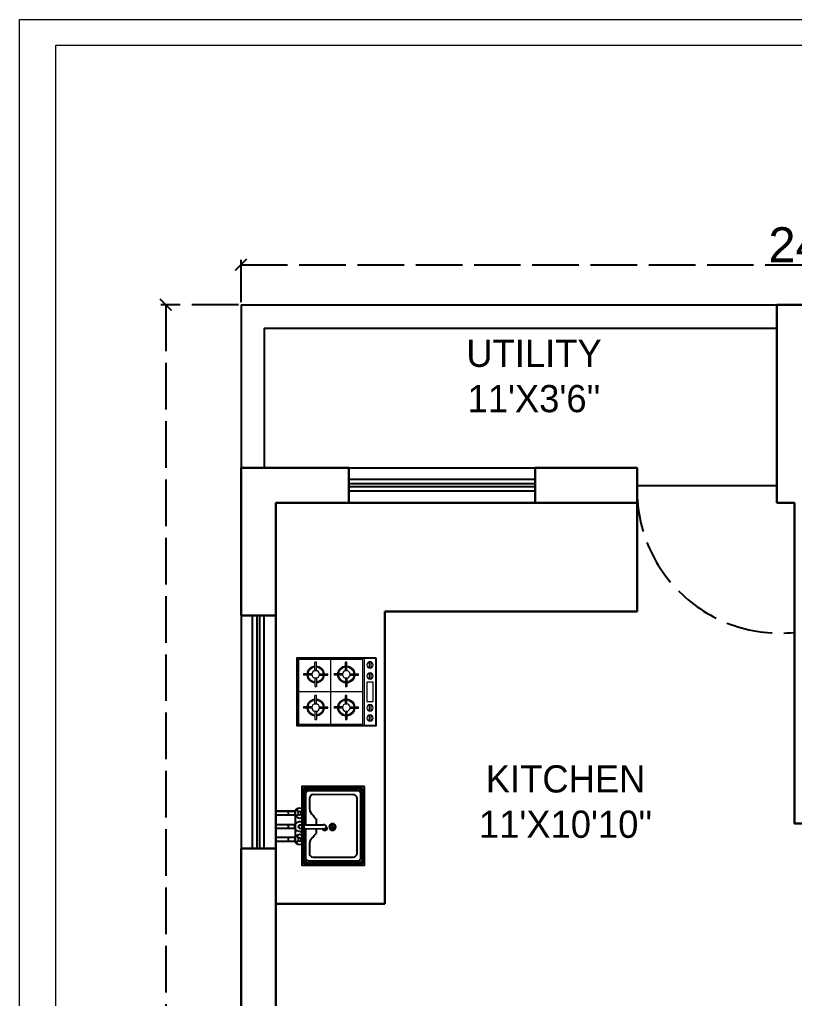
# Model space of a CAD drawing. Header units: feet. Extents: x 3867 to 6666, y -160 to 1574.
# Drawn here: x 6155 to 6354.5, y 213.3 to 465.2 of the extents above; entities that cross this region are included whole.
import ezdxf

# ---------------------------------------------------------------- set-up
doc = ezdxf.new("R2010")
doc.units = ezdxf.units.FT
doc.linetypes.add('ACAD_ISO02W100', pattern=[15, 12, -3])
for name, color, linetype in [('5', 5, 'Continuous'), ('PDF_0', 3, 'Continuous'), ('PDF_Text', 7, 'Continuous')]:
    doc.layers.add(name, color=color, linetype=linetype)
doc.layers.add('FURNITURE', color=17, linetype='Continuous', true_color=0x753b35)
doc.layers.add('FURNITURETEXT', color=78, linetype='Continuous', lineweight=25, true_color=0x212600)
doc.styles.add('PDF Bahnschrift', font='')
doc.styles.get("Standard").update_dxf_attribs({"font": 'arial.ttf'})
doc.styles.get('PDF Bahnschrift').set_extended_font_data('Bahnschrift')
doc.dimstyles.new('ISO-25', dxfattribs={"dimtxt": 4, "dimasz": 3, "dimexe": 1.25, "dimexo": 0.625, "dimtad": 1, "dimdec": 0, "dimlunit": 4, "dimtxsty": 'Standard', "dimblk": 'ARCHTICK', "dimcen": 2.5, "dimadec": 0, "dimazin": 0, "dimtfac": 1, "dimtdec": 0, "dimtmove": 0, "dimatfit": 3, "dimfxl": 1, "dimarcsym": 0})

# ---------------------------------------------------------------- blocks, each defined once
blk = doc.blocks.new('WD_WIN4')
for p, q in [((-0.5, 0.5), (0.5, 0.5)), ((-0.5, 0.12), (0.5, 0.12)), ((-0.5, -0.12), (0.5, -0.12)), ((-0.5, -0.5), (0.5, -0.5))]:
    blk.add_line(p, q)
blk = doc.blocks.new('XDRT')
at = {"layer": 'FURNITURETEXT', "color": 252, "lineweight": 18}
for p, q in [((60345.22, 56998.41), (60345.22, 56978.01)), ((60345.22, 56998.41), (60365.62, 56998.41)), ((60355.42, 56997.99), (60355.42, 56978.44)), ((60365.62, 56998.41), (60365.62, 56978.01)), ((60369.22, 56978.01), (60369.22, 56998.41)), ((60350.66, 56994.13), (60350.66, 56996.64)), ((60350.66, 56996.64), (60351.08, 56996.64)), ((60351.08, 56994.13), (60351.08, 56996.64)), ((60359.94, 56994.13), (60359.94, 56996.64)), ((60359.94, 56996.64), (60360.36, 56996.64)), ((60360.36, 56994.13), (60360.36, 56996.64)), ((60367.2, 56997.03), (60367.2, 56995.25)), ((60367.58, 56995.24), (60367.58, 56997.03)), ((60349.72, 56993.19), (60347.21, 56993.19)), ((60347.21, 56992.77), (60347.21, 56993.19)), ((60349.72, 56992.77), (60347.21, 56992.77)), ((60349.72, 56993.19), (60349.72, 56992.77)), ((60351.08, 56994.13), (60350.66, 56994.13)), ((60350.66, 56991.83), (60350.66, 56989.32)), ((60350.66, 56991.83), (60351.08, 56991.83)), ((60351.08, 56991.83), (60351.08, 56989.32)), ((60352.02, 56993.19), (60354.53, 56993.19)), ((60352.02, 56992.77), (60352.02, 56993.19)), ((60352.02, 56992.77), (60354.53, 56992.77)), ((60354.53, 56993.19), (60354.53, 56992.77)), ((60359, 56993.19), (60356.49, 56993.19)), ((60356.49, 56992.77), (60356.49, 56993.19)), ((60359, 56992.77), (60356.49, 56992.77)), ((60359, 56993.19), (60359, 56992.77)), ((60360.36, 56994.13), (60359.94, 56994.13)), ((60359.94, 56991.83), (60359.94, 56989.32)), ((60359.94, 56991.83), (60360.36, 56991.83)), ((60360.36, 56991.83), (60360.36, 56989.32)), ((60361.3, 56993.19), (60363.81, 56993.19)), ((60361.3, 56992.77), (60361.3, 56993.19)), ((60361.3, 56992.77), (60363.81, 56992.77)), ((60363.81, 56993.19), (60363.81, 56992.77)), ((60367.2, 56993.96), (60367.2, 56992.18)), ((60367.58, 56992.17), (60367.58, 56993.96)), ((60351.08, 56989.32), (60350.66, 56989.32)), ((60360.36, 56989.32), (60359.94, 56989.32)), ((60365.2, 56988.21), (60345.65, 56988.21)), ((60350.66, 56984.09), (60350.66, 56986.6)), ((60350.66, 56986.6), (60351.08, 56986.6)), ((60351.08, 56984.09), (60351.08, 56986.6)), ((60359.94, 56984.09), (60359.94, 56986.6)), ((60359.94, 56986.6), (60360.36, 56986.6)), ((60360.36, 56984.09), (60360.36, 56986.6)), ((60349.72, 56983.15), (60347.21, 56983.15)), ((60347.21, 56982.73), (60347.21, 56983.15)), ((60349.72, 56982.73), (60347.21, 56982.73)), ((60349.72, 56983.15), (60349.72, 56982.73)), ((60351.08, 56984.09), (60350.66, 56984.09)), ((60352.02, 56983.15), (60354.53, 56983.15)), ((60352.02, 56982.73), (60352.02, 56983.15)), ((60352.02, 56982.73), (60354.53, 56982.73)), ((60354.53, 56983.15), (60354.53, 56982.73)), ((60359, 56983.15), (60356.49, 56983.15)), ((60356.49, 56982.73), (60356.49, 56983.15)), ((60359, 56982.73), (60356.49, 56982.73)), ((60359, 56983.15), (60359, 56982.73)), ((60360.36, 56984.09), (60359.94, 56984.09)), ((60361.3, 56983.15), (60363.81, 56983.15)), ((60361.3, 56982.73), (60361.3, 56983.15)), ((60361.3, 56982.73), (60363.81, 56982.73)), ((60363.81, 56983.15), (60363.81, 56982.73)), ((60367.2, 56984.31), (60367.2, 56982.53)), ((60367.58, 56982.52), (60367.58, 56984.31)), ((60350.66, 56981.79), (60350.66, 56979.28)), ((60350.66, 56981.79), (60351.08, 56981.79)), ((60351.08, 56981.79), (60351.08, 56979.28)), ((60359.94, 56981.79), (60359.94, 56979.28)), ((60359.94, 56981.79), (60360.36, 56981.79)), ((60360.36, 56981.79), (60360.36, 56979.28)), ((60367.2, 56980.96), (60367.2, 56979.18)), ((60367.58, 56979.18), (60367.58, 56980.97)), ((60345.22, 56978.01), (60365.62, 56978.01)), ((60351.08, 56979.28), (60350.66, 56979.28)), ((60360.36, 56979.28), (60359.94, 56979.28))]:
    blk.add_line(p, q, dxfattribs=at)
for points in [[(60365.2, 56997.99), (60365.2, 56978.44), (60345.65, 56978.44), (60345.65, 56997.99)], [(60365.62, 56998.41), (60365.62, 56978.01), (60369.22, 56978.01), (60369.22, 56998.41)], [(60367.2, 56997.1), (60367.2, 56997.1)], [(60367.2, 56994.03), (60367.2, 56994.03)], [(60366.34, 56985.27), (60366.34, 56991.15), (60368.31, 56991.15), (60368.31, 56985.27)], [(60367.2, 56984.39), (60367.2, 56984.39)], [(60367.2, 56981.04), (60367.2, 56981.04)]]:
    blk.add_lwpolyline(points, close=True, dxfattribs=at)
for points in [[(60367.36, 56997.1), (60367.35, 56997.1)], [(60367.36, 56994.03), (60367.35, 56994.03)], [(60367.36, 56984.39), (60367.35, 56984.39)], [(60367.36, 56981.04), (60367.35, 56981.04)]]:
    blk.add_lwpolyline(points, dxfattribs=at)
for centre, radius in [((60367.35, 56996.14), 0.967), ((60350.87, 56992.98), 1.15), ((60360.15, 56992.98), 1.15), ((60367.35, 56993.07), 0.967), ((60350.87, 56982.94), 1.15), ((60360.15, 56982.94), 1.15), ((60367.35, 56983.42), 0.967), ((60367.35, 56980.07), 0.967)]:
    blk.add_circle(centre, radius, dxfattribs=at)
for centre, radius, start, end in [((60350.87, 56992.98), 2.6, 94.6881, 175.3119), ((60350.87, 56992.98), 2.3, 95.3012, 174.6988), ((60350.87, 56992.98), 2.6, 4.6881, 85.3119), ((60350.87, 56992.98), 2.3, 5.3012, 84.6988), ((60360.15, 56992.98), 2.6, 94.6881, 175.3119), ((60360.15, 56992.98), 2.3, 95.3012, 174.6988), ((60360.15, 56992.98), 2.6, 4.6881, 85.3119), ((60360.15, 56992.98), 2.3, 5.3012, 84.6988), ((60367.39, 56996.82), 0.28, 48.0812, 133.3154), ((60367.39, 56995.45), 0.28, 226.6815, 311.9156), ((60350.87, 56992.98), 2.6, 184.6881, 265.3119), ((60350.87, 56992.98), 2.3, 185.3012, 264.6988), ((60350.87, 56992.98), 2.3, 275.3012, 354.6988), ((60350.87, 56992.98), 2.6, 274.6881, 355.3119), ((60360.15, 56992.98), 2.6, 184.6881, 265.3119), ((60360.15, 56992.98), 2.3, 185.3012, 264.6988), ((60360.15, 56992.98), 2.3, 275.3012, 354.6988), ((60360.15, 56992.98), 2.6, 274.6881, 355.3119), ((60367.39, 56993.75), 0.28, 48.0812, 133.3154), ((60367.39, 56992.38), 0.28, 226.6815, 311.9156), ((60350.87, 56982.94), 2.6, 94.6881, 175.3119), ((60350.87, 56982.94), 2.6, 4.6881, 85.3119), ((60360.15, 56982.94), 2.6, 94.6881, 175.3119), ((60360.15, 56982.94), 2.6, 4.6881, 85.3119), ((60350.87, 56982.94), 2.6, 184.6881, 265.3119), ((60350.87, 56982.94), 2.3, 95.3012, 174.6988), ((60350.87, 56982.94), 2.3, 185.3012, 264.6988), ((60350.87, 56982.94), 2.3, 5.3012, 84.6988), ((60350.87, 56982.94), 2.3, 275.3012, 354.6988), ((60350.87, 56982.94), 2.6, 274.6881, 355.3119), ((60360.15, 56982.94), 2.6, 184.6881, 265.3119), ((60360.15, 56982.94), 2.3, 95.3012, 174.6988), ((60360.15, 56982.94), 2.3, 185.3012, 264.6988), ((60360.15, 56982.94), 2.3, 5.3012, 84.6988), ((60360.15, 56982.94), 2.3, 275.3012, 354.6988), ((60360.15, 56982.94), 2.6, 274.6881, 355.3119), ((60367.39, 56984.11), 0.28, 48.0812, 133.3154), ((60367.39, 56982.73), 0.28, 226.6815, 311.9156), ((60367.39, 56980.76), 0.28, 48.0812, 133.3154), ((60367.39, 56979.39), 0.28, 226.6815, 311.9156)]:
    blk.add_arc(centre, radius, start, end, dxfattribs=at)
blk = doc.blocks.new('VGHJ')
at = {"layer": 'FURNITURE', "color": 252, "ltscale": 6}
for p, q in [((-351.54, 3014.21), (-352.12, 3014.84)), ((-351.54, 3013.64), (-352.12, 3013.02)), ((-350.96, 3014.26), (-350.38, 3014.88)), ((-350.91, 3013.65), (-350.22, 3013.15)), ((-350.05, 3014.43), (-348.25, 3014.43)), ((-350.05, 3013.43), (-348.25, 3013.43)), ((-348.25, 3014.43), (-348.25, 3013.43)), ((-351.47, 3010.93), (-357.14, 3010.93)), ((-350.06, 3010.95), (-348.25, 3010.95)), ((-348.25, 3010.95), (-348.25, 3009.95)), ((-351.45, 3009.94), (-357.1, 3009.93)), ((-350.06, 3009.95), (-348.25, 3009.95)), ((-351.54, 3007.41), (-352.12, 3008.03)), ((-351.54, 3006.84), (-352.12, 3006.22)), ((-350.96, 3007.46), (-350.38, 3008.08)), ((-350.91, 3006.84), (-350.22, 3006.35)), ((-350.05, 3007.63), (-348.25, 3007.63)), ((-350.05, 3006.63), (-348.25, 3006.63)), ((-348.25, 3007.63), (-348.25, 3006.63))]:
    blk.add_line(p, q, dxfattribs=at)
for centre, radius in [((-351.23, 3013.93), 1.27), ((-351.23, 3013.93), 0.444), ((-351.23, 3007.13), 1.27), ((-351.23, 3007.13), 0.427)]:
    blk.add_circle(centre, radius, dxfattribs=at)
for centre, radius, start, end in [((-357.43, 3010.42), 0.588, 60.2309, 303.7211), ((-351.29, 3010.47), 1.33, 203.846, 159.7432), ((-351.45, 3010.44), 0.497, 269.7095, 92.5357), ((-357.65, 3009.98), 0.554, 130.8381, 354.8591)]:
    blk.add_arc(centre, radius, start, end, dxfattribs=at)
blk = doc.blocks.new('56')
at = {"layer": 'FURNITURE', "color": 252, "ltscale": 6}
for p, q in [((3370.42, 1490.42), (3370.42, 1487.68)), ((3381.56, 1491.38), (3371.37, 1491.37)), ((3382.52, 1476.11), (3382.51, 1490.42)), ((3372.04, 1484), (3372.04, 1485.25)), ((3376.27, 1484.42), (3376.27, 1482.72)), ((3372.04, 1481.49), (3372.04, 1483)), ((3372.04, 1482.85), (3372.04, 1483)), ((3375.43, 1483.57), (3377.12, 1483.57)), ((3370.42, 1478.9), (3370.43, 1476.1)), ((3371.38, 1475.15), (3381.57, 1475.16))]:
    blk.add_line(p, q, dxfattribs=at)
for points in [[(3368.92, 1479.35), (3368.93, 1474.93, 0.414214), (3370.21, 1473.65), (3382.74, 1473.66, 0.414214), (3384.02, 1474.94), (3384.01, 1491.6, 0.414214), (3382.73, 1492.88), (3370.2, 1492.87, 0.414214), (3368.92, 1491.59), (3368.92, 1487.45)], [(3369.42, 1482.99), (3369.43, 1474.93, 0.414214), (3370.21, 1474.15), (3382.74, 1474.16, 0.414214), (3383.52, 1474.94), (3383.51, 1491.6, 0.414214), (3382.73, 1492.38), (3370.2, 1492.37, 0.414214), (3369.41, 1491.59), (3369.42, 1483.99)]]:
    blk.add_lwpolyline(points, format="xyb", dxfattribs=at)
for points in [[(3368.92, 1486.15), (3368.92, 1483.99)], [(3368.92, 1482.99), (3368.92, 1482.99)], [(3368.92, 1482.99), (3368.92, 1482.99)], [(3368.92, 1482.62), (3368.92, 1480.64)], [(3369.42, 1482.99), (3369.42, 1482.78)]]:
    blk.add_lwpolyline(points, dxfattribs=at)
at = {"layer": 'FURNITURE', "color": 252}
for radius in [0.848, 0.686]:
    blk.add_circle((3376.27, 1483.57), radius, dxfattribs=at)
at = {"layer": 'FURNITURE', "color": 252, "ltscale": 6}
for centre, radius, start, end in [((3371.37, 1490.42), 0.952, 90.0379, 180.0379), ((3381.56, 1490.42), 0.952, 0.0379, 90.0379), ((3372.48, 1487.86), 2.07, 184.9221, 232.5376), ((3378.36, 1491.56), 8.92, 216.4938, 224.9341), ((3373.79, 1479.29), 2.81, 128.4529, 152.1535), ((3372.96, 1478.66), 2.55, 130.5184, 174.5609), ((3371.38, 1476.1), 0.952, 180.0379, 270.0379), ((3381.57, 1476.11), 0.952, 270.0379, 0.0379)]:
    blk.add_arc(centre, radius, start, end, dxfattribs=at)
at = {"color": 252, "rotation": 180.0378865360344}
blk.add_blockref('VGHJ', (3014.61, 4493.69), dxfattribs=at)
blk = doc.blocks.new('_ArchTick')
at = {"color": 0, "linetype": 'ByBlock', "const_width": 0.15}
blk.add_lwpolyline([(-0.5, -0.5), (0.5, 0.5)], dxfattribs=at)
blk = doc.blocks.new('*D32')
at = {"color": 0, "linetype": 'ACAD_ISO02W100', "lineweight": -2, "transparency": 16777216}
for p, q in [((6211.99, 392.48), (6211.99, 403.39)), ((6499.99, 392.48), (6499.99, 403.39)), ((6211.99, 402.14), (6499.99, 402.14))]:
    blk.add_line(p, q, dxfattribs=at)
at = {"layer": 'Defpoints', "color": 0, "linetype": 'ACAD_ISO02W100', "lineweight": 30, "transparency": 16777216}
for p in [(6499.99, 402.14), (6211.99, 391.85), (6499.99, 391.85)]:
    blk.add_point(p, dxfattribs=at)
at = {"color": 0, "linetype": 'ACAD_ISO02W100', "lineweight": -2, "transparency": 16777216, "xscale": 3, "yscale": 3, "zscale": 3, "rotation": 180}
blk.add_blockref('_ArchTick', (6211.99, 402.14), dxfattribs=at)
at = {"color": 0, "linetype": 'ACAD_ISO02W100', "lineweight": -2, "transparency": 16777216, "xscale": 3, "yscale": 3, "zscale": 3}
blk.add_blockref('_ArchTick', (6499.99, 402.14), dxfattribs=at)
at = {"color": 0, "linetype": 'ACAD_ISO02W100', "transparency": 16777216, "insert": (6355.99, 407.28), "char_height": 4, "attachment_point": 5}
blk.add_mtext("{\\H2.25x;24'}", dxfattribs=at)
blk = doc.blocks.new('*D33')
at = {"color": 0, "linetype": 'ACAD_ISO02W100', "lineweight": -2, "transparency": 16777216}
for p, q in [((6211.36, 391.85), (6191.37, 391.85)), ((6192.62, 391.85), (6192.62, -43.15)), ((6211.36, -43.15), (6191.37, -43.15))]:
    blk.add_line(p, q, dxfattribs=at)
at = {"layer": 'Defpoints', "color": 0, "linetype": 'ACAD_ISO02W100', "lineweight": 30, "transparency": 16777216}
for p in [(6211.99, 391.85), (6192.62, -43.15), (6211.99, -43.15)]:
    blk.add_point(p, dxfattribs=at)
at = {"color": 0, "linetype": 'ACAD_ISO02W100', "lineweight": -2, "transparency": 16777216, "xscale": 3, "yscale": 3, "zscale": 3}
for p, rotation in [((6192.62, 391.85), 90), ((6192.62, -43.15), 270)]:
    blk.add_blockref('_ArchTick', p, dxfattribs=dict(at, rotation=rotation))
at = {"color": 0, "linetype": 'ACAD_ISO02W100', "transparency": 16777216, "insert": (6187.4, 174.35), "char_height": 4, "attachment_point": 5, "rotation": 90}
blk.add_mtext('{\\H2.25x;36\'-3"}', dxfattribs=at)

msp = doc.modelspace()

# ---------------------------------------------------------------- linework, layer by layer
at = {"lineweight": -3}
for p, q in [((6211.99, 391.85), (6499.99, 391.85)), ((6211.99, 391.85), (6211.99, -43.15)), ((6349.99, 391.85), (6349.99, 340.85)), ((6217.99, 385.85), (6349.99, 385.85)), ((6217.99, 385.85), (6217.99, 349.85)), ((6211.99, 349.85), (6313.99, 349.85)), ((6313.99, 349.85), (6313.99, 340.85)), ((6313.99, 345.35), (6349.99, 345.35)), ((6220.99, 340.85), (6313.99, 340.85)), ((6220.99, 340.85), (6220.99, 210.35)), ((6349.99, 340.85), (6354.49, 340.85)), ((6354.49, 340.85), (6354.49, 258.35))]:
    msp.add_line(p, q, dxfattribs=at)
at = {"lineweight": 30}
for p, q in [((6220.99, 231.1), (6220.99, 340.85)), ((6220.99, 340.85), (6313.99, 340.85)), ((6313.99, 312.85), (6313.99, 340.85)), ((6248.99, 312.85), (6313.99, 312.85)), ((6248.99, 237.67), (6248.99, 312.85)), ((6248.99, 237.67), (6220.99, 237.67))]:
    msp.add_line(p, q, dxfattribs=at)
for p, q in [((6220.99, 311.86), (6211.99, 311.86)), ((6224.11, 261.49), (6220.99, 261.49)), ((6224.11, 260.49), (6220.99, 260.49)), ((6224.11, 258.01), (6220.99, 258.01)), ((6224.11, 257.01), (6220.99, 257.01)), ((6224.11, 254.69), (6220.99, 254.69)), ((6224.11, 253.69), (6220.99, 253.69)), ((6220.99, 251.86), (6211.99, 251.86))]:
    msp.add_line(p, q)
for points in [[(6349.99, 340.85), (6354.49, 340.85), (6354.49, 258.35), (6358.99, 258.35), (6358.99, 382.85), (6373.42, 382.85), (6373.42, 391.85), (6349.99, 391.85)], [(6211.99, 311.86), (6220.99, 311.86), (6220.99, 340.85), (6239.77, 340.85), (6239.77, 349.85), (6211.99, 349.85)], [(6211.99, 189.05), (6220.99, 189.05), (6220.99, 205.85), (6306.49, 205.85), (6306.49, 210.35), (6220.99, 210.35), (6220.99, 251.86), (6211.99, 251.86)]]:
    msp.add_lwpolyline(points, close=True, dxfattribs=at)
msp.add_lwpolyline([(6287.77, 340.85), (6313.99, 340.85), (6313.99, 342.83, -0.017182), (6313.99, 345.35), (6313.99, 349.85), (6287.77, 349.85)], format="xyb", close=True, dxfattribs=at)
for points in [[(6246.8, 300.87), (6226.4, 300.87), (6226.4, 283.53), (6246.8, 283.53)], [(6243.77, 267.83), (6227.68, 267.83), (6227.68, 247.61), (6243.77, 247.61)], [(6243.27, 267.33), (6228.18, 267.33), (6228.18, 248.11), (6243.27, 248.11)], [(6225.91, 253.68), (6220.99, 253.68), (6220.99, 261.49), (6225.91, 261.49)]]:
    msp.add_lwpolyline(points, close=True)
at = {"linetype": 'ACAD_ISO02W100'}
msp.add_arc((6350.74, 344.09), 36.77, 178.0313, 275.8555, dxfattribs=at)
at = {"layer": '5'}
for p, q in [((6239.77, 340.85), (6239.77, 349.85)), ((6287.77, 340.85), (6287.77, 349.85))]:
    msp.add_line(p, q, dxfattribs=at)
at = {"layer": 'PDF_0', "color": 7, "lineweight": 0}
for points in [[(6154.97, -160.29), (6154.97, 465.23), (6659.64, 465.23), (6659.64, 321.75), (6659.64, -160.29)], [(6653.28, 458.63), (6653.28, -153.93), (6164.3, -153.93), (6164.3, 458.63)]]:
    msp.add_lwpolyline(points, close=True, dxfattribs=at)

# ---------------------------------------------------------------- block references
at = {"xscale": -0.85, "yscale": 0.85, "zscale": 0.85, "rotation": 180}
msp.add_blockref('XDRT', (-45067.03, 48732.19), dxfattribs=at)
at = {"layer": '5', "yscale": 3}
for p, xscale, zscale, rotation in [((6263.77, 345.35), 48, 48, 180), ((6216.49, 281.86), 60, 60, 89.99999999998818)]:
    msp.add_blockref('WD_WIN4', p, dxfattribs=dict(at, xscale=xscale, zscale=zscale, rotation=rotation))
at = {"layer": 'FURNITURE', "color": 8, "xscale": -1, "rotation": 180}
msp.add_blockref('56', (2859.26, 1740.98), dxfattribs=at)

# ---------------------------------------------------------------- texts
at = {"layer": 'PDF_Text', "char_height": 7.6354, "width": 110.9724, "attachment_point": 3, "style": 'PDF Bahnschrift'}
for s, insert in [("\\pxqc;{\\H0.91678x;UTILITY\\P11'X3'6''}", (6342.92, 382.85)), ("\\pxqc;{\\H0.91678x;KITCHEN\\P11'X10'10''}", (6351.05, 273.3))]:
    msp.add_mtext(s, dxfattribs=dict(at, insert=insert))

# ---------------------------------------------------------------- dimensions: what is measured, and where the dimension line sits
at = {"color": 5, "linetype": 'ACAD_ISO02W100'}
dim = msp.add_linear_dim(base=(6499.99, 402.14), p1=(6211.99, 391.85), p2=(6499.99, 391.85), text='{\\H2.25x;<>}', dimstyle='ISO-25', dxfattribs=at)
dim.commit()
dim.dimension.update_dxf_attribs({"geometry": '*D32', "text_midpoint": (6355.99, 407.28)})
dim = msp.add_linear_dim(base=(6192.62, -43.15), p1=(6211.99, 391.85), p2=(6211.99, -43.15), angle=90, text='{\\H2.25x;<>}', dimstyle='ISO-25', dxfattribs=at)
dim.commit()
dim.dimension.update_dxf_attribs({"geometry": '*D33', "text_midpoint": (6187.4, 174.35)})

doc.saveas('drawing.dxf')
